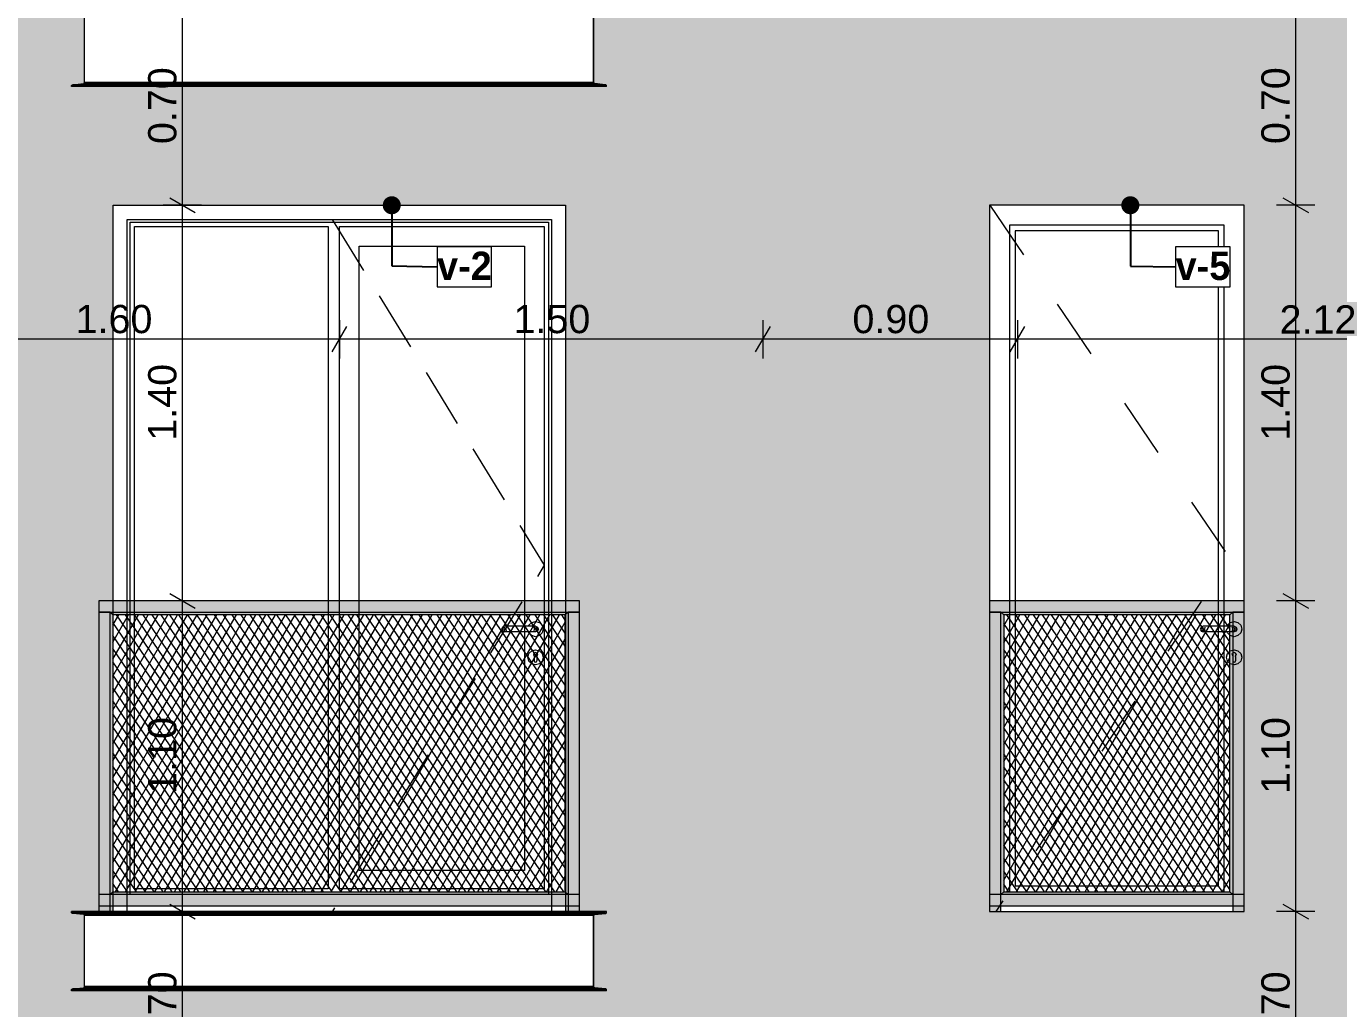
# Model space of a CAD drawing. Header units: millimetres. Extents: x 475206255 to 476720147, y 4620882299 to 4621447368.
# Drawn here: x 475510028 to 475514670, y 4621136601 to 4621140079 of the extents above; entities that cross this region are included whole.
import ezdxf

# ---------------------------------------------------------------- set-up
doc = ezdxf.new("R2010")
doc.units = ezdxf.units.MM
doc.header["$MEASUREMENT"] = 0
doc.set_wipeout_variables(frame=1)
doc.linetypes.add('Dashed', pattern=[423.333333, 211.666667, -211.666667])
doc.linetypes.add('Hidden Line', pattern=[317.5, 211.666667, -105.833333])
for name, color, linetype, lineweight in [('2D Drafting - General_Pen_No__7_Pen_No__7', 7, 'Continuous', 0), ('Dimensioning - General_Pen_No__142', 142, 'Continuous', 0), ('New_2D Drafting - General_Pen_No__30_Pen_No__9_Pen_No__9_Pen_No__253', 252, 'Continuous', 0), ('New_2D Drafting - General_Pen_No__30_Pen_No__9_Pen_No__9_Pen_No__255', 255, 'Continuous', 0), ('New_2D Drafting - General_Pen_No__30_Pen_No__9_Pen_No__9_Pen_No__7', 7, 'Continuous', 0), ('New_2D Drafting - General_Pen_No__4', 7, 'Continuous', 0), ('New_2D Drafting - General_Pen_No__7', 7, 'Continuous', 0), ('New_Annotation - Label_Pen_No__1', 1, 'Continuous', 0), ('New_Structural - Bearing_Pen_No__250', 7, 'Continuous', 0), ('Structural - Bearing_Pen_No__250', 7, 'Continuous', 0), ('zoma_Pen_No__142', 142, 'Continuous', 0)]:
    doc.layers.add(name, color=color, linetype=linetype, lineweight=lineweight)
doc.layers.add('Dimensioning - General', color=7, linetype='Continuous')
doc.layers.add('zoma', color=7, linetype='Continuous')
doc.styles.add('GENERATED_STYLE_2', font='arial.ttf')
doc.styles.add('GENERATED_STYLE_5', font='')
doc.styles.get('GENERATED_STYLE_5').set_extended_font_data('Avaza', bold=True)
doc.dimstyles.new('GENERATED_STYLE__1', dxfattribs={"dimtxt": 100, "dimasz": 68.640772, "dimexe": 0.18, "dimexo": 0.0625, "dimgap": 0, "dimtad": 1, "dimlfac": 0.001, "dimzin": 0, "dimdsep": 46, "dimtxsty": 'GENERATED_STYLE_2', "dimblk": 'ARROWHEAD_2', "dimblk1": 'ARROWHEAD_2', "dimblk2": 'ARROWHEAD_2', "dimcen": 0.09, "dimse1": 1, "dimse2": 1, "dimclrd": 142, "dimclre": 142, "dimclrt": 142, "dimadec": 0, "dimazin": 0, "dimtfac": 1, "dimtdec": 4, "dimtmove": 0, "dimatfit": 3, "dimfxl": 1, "dimtolj": 1, "dimtzin": 0, "dimarcsym": 0})
doc.dimstyles.new('GENERATED_STYLE__18', dxfattribs={"dimtxt": 100, "dimasz": 68.640772, "dimexe": 0.18, "dimexo": 0.0625, "dimgap": 0, "dimtad": 1, "dimtih": 1, "dimtoh": 1, "dimlfac": 0.001, "dimzin": 0, "dimdsep": 46, "dimtxsty": 'GENERATED_STYLE_2', "dimblk": 'ARROWHEAD_2', "dimblk1": 'ARROWHEAD_2', "dimblk2": 'ARROWHEAD_2', "dimcen": 0.09, "dimse1": 1, "dimse2": 1, "dimclrd": 142, "dimclre": 142, "dimclrt": 142, "dimadec": 0, "dimazin": 0, "dimtfac": 1, "dimtdec": 4, "dimtmove": 0, "dimatfit": 3, "dimfxl": 1, "dimtolj": 1, "dimtzin": 0, "dimarcsym": 0})
doc.dimstyles.new('GENERATED_STYLE__3', dxfattribs={"dimtxt": 200, "dimasz": 64.421331, "dimexe": 0.18, "dimexo": 3, "dimgap": 0, "dimtad": 1, "dimtih": 1, "dimtoh": 1, "dimlfac": 0.001, "dimzin": 0, "dimdsep": 46, "dimtxsty": 'GENERATED_STYLE_2', "dimblk": 'ARROWHEAD_2', "dimblk1": 'ARROWHEAD_2', "dimblk2": 'ARROWHEAD_2', "dimcen": 0.09, "dimclrd": 142, "dimclre": 142, "dimclrt": 142, "dimadec": 0, "dimazin": 0, "dimtfac": 1, "dimtdec": 4, "dimtmove": 0, "dimatfit": 3, "dimfxl": 1, "dimtolj": 1, "dimtzin": 0, "dimarcsym": 0})
doc.dimstyles.new('GENERATED_STYLE__33', dxfattribs={"dimtxt": 0.18, "dimasz": 127.68, "dimexe": 0.18, "dimexo": 0.0625, "dimgap": 0, "dimtad": 0, "dimtih": 1, "dimtoh": 1, "dimdec": 4, "dimzin": 0, "dimdsep": 46, "dimcen": 0.09, "dimadec": 0, "dimazin": 0, "dimtfac": 1, "dimtdec": 4, "dimtmove": 0, "dimatfit": 3, "dimldrblk": 'ARROWHEAD_11', "dimfxl": 1, "dimtolj": 1, "dimtzin": 0, "dimarcsym": 0})
pattern_1 = [(60, (475826095.757, 4621095193.19), (-25.980762, 15), []), (124.306619, (475826095.757, 4621095193.19), (23.8156986, 11.25), [])]

# ---------------------------------------------------------------- blocks, each defined once
blk = doc.blocks.new('*D1563', base_point=(475826095.8, 4621095193.2))
at = {"layer": 'zoma_Pen_No__142', "color": 142, "linetype": 'Continuous', "lineweight": 0, "transparency": 16777216}
for p, q in [((475509484.6, 4621128706.2), (475509484.6, 4621128833.3)), ((475515984.6, 4621128706.2), (475515984.6, 4621128833.3)), ((475509509.1, 4621128812.1), (475509460.2, 4621128727.4)), ((475516009.1, 4621128812.1), (475515960.2, 4621128727.4)), ((475509484.6, 4621128769.8), (475515984.6, 4621128769.8))]:
    blk.add_line(p, q, dxfattribs=at)
at = {"layer": 'zoma_Pen_No__142', "color": 142, "lineweight": 0, "transparency": 16777216, "char_height": 200, "attachment_point": 7, "style": 'GENERATED_STYLE_2'}
for s, insert in [('\\A1;{\\pql;\\fArial|b0|i0|c204|p0;\\W1.000000;6.50}', (475512467.7, 4621128809.8)), ('\\A1;{\\pql;\\fArial|b0|i0|c204|p0;\\W1.000000;0.40}', (475515426.3, 4621128809.8))]:
    blk.add_mtext(s, dxfattribs=dict(at, insert=insert))
blk = doc.blocks.new('ARROWHEAD_2')
at = {"color": 0, "linetype": 'Continuous', "lineweight": 0}
for p, q in [((0, 0), (-1, 0)), ((-0.378, -0.655), (0.378, 0.655))]:
    blk.add_line(p, q, dxfattribs=at)
blk = doc.blocks.new('ARROWHEAD_11')
at = {"color": 0, "linetype": 'Continuous', "lineweight": 0}
blk.add_line((0, 0), (-1, 0), dxfattribs=at)
at = {"color": 0, "linetype": 'Continuous', "lineweight": 0, "const_width": 0.25, "flags": 128}
blk.add_lwpolyline([(-0.125, 0, 1), (0.125, 0, 1)], format="xyb", close=True, dxfattribs=at)
blk = doc.blocks.new('*D2021', base_point=(475826095.8, 4621095193.2))
at = {"layer": 'Dimensioning - General_Pen_No__142', "color": 142, "linetype": 'Continuous', "lineweight": 0, "transparency": 16777216}
for p, q in [((475514472.8, 4621136971), (475514563.1, 4621136918.8)), ((475514585.7, 4621136944.9), (475514450.2, 4621136944.9)), ((475514517.9, 4621136244.9), (475514517.9, 4621136944.9)), ((475514472.8, 4621136271), (475514563.1, 4621136218.9)), ((475514585.7, 4621136244.9), (475514450.2, 4621136244.9))]:
    blk.add_line(p, q, dxfattribs=at)
at = {"layer": 'Dimensioning - General_Pen_No__142', "color": 142, "lineweight": 0, "transparency": 16777216, "insert": (475514497.9, 4621136461.5), "char_height": 100, "attachment_point": 7, "rotation": 90, "style": 'GENERATED_STYLE_2'}
blk.add_mtext('\\A1;{\\pql;\\fArial|b0|i0|c204|p0;\\W1.000000;0.70}', dxfattribs=at)
blk = doc.blocks.new('*D2022', base_point=(475826095.8, 4621095193.2))
at = {"layer": 'Dimensioning - General_Pen_No__142', "color": 142, "linetype": 'Continuous', "lineweight": 0, "transparency": 16777216}
for p, q in [((475514472.8, 4621138071), (475514563.1, 4621138018.8)), ((475514585.7, 4621138044.9), (475514450.2, 4621138044.9)), ((475514517.9, 4621136944.9), (475514517.9, 4621138044.9)), ((475514472.8, 4621136971), (475514563.1, 4621136918.8)), ((475514585.7, 4621136944.9), (475514450.2, 4621136944.9))]:
    blk.add_line(p, q, dxfattribs=at)
at = {"layer": 'Dimensioning - General_Pen_No__142', "color": 142, "lineweight": 0, "transparency": 16777216, "insert": (475514497.9, 4621137361.5), "char_height": 100, "attachment_point": 7, "rotation": 90, "style": 'GENERATED_STYLE_2'}
blk.add_mtext('\\A1;{\\pql;\\fArial|b0|i0|c204|p0;\\W1.000000;1.10}', dxfattribs=at)
blk = doc.blocks.new('*D2023', base_point=(475826095.8, 4621095193.2))
at = {"layer": 'Dimensioning - General_Pen_No__142', "color": 142, "linetype": 'Continuous', "lineweight": 0, "transparency": 16777216}
for p, q in [((475514472.8, 4621139471), (475514563.1, 4621139418.9)), ((475514585.7, 4621139444.9), (475514450.2, 4621139444.9)), ((475514517.9, 4621138044.9), (475514517.9, 4621139444.9)), ((475514472.8, 4621138071), (475514563.1, 4621138018.8)), ((475514585.7, 4621138044.9), (475514450.2, 4621138044.9))]:
    blk.add_line(p, q, dxfattribs=at)
at = {"layer": 'Dimensioning - General_Pen_No__142', "color": 142, "lineweight": 0, "transparency": 16777216, "insert": (475514497.9, 4621138611.5), "char_height": 100, "attachment_point": 7, "rotation": 90, "style": 'GENERATED_STYLE_2'}
blk.add_mtext('\\A1;{\\pql;\\fArial|b0|i0|c204|p0;\\W1.000000;1.40}', dxfattribs=at)
blk = doc.blocks.new('*D2024', base_point=(475826095.8, 4621095193.2))
at = {"layer": 'Dimensioning - General_Pen_No__142', "color": 142, "linetype": 'Continuous', "lineweight": 0, "transparency": 16777216}
for p, q in [((475514472.8, 4621140171), (475514563.1, 4621140118.8)), ((475514585.7, 4621140144.9), (475514450.2, 4621140144.9)), ((475514517.9, 4621139444.9), (475514517.9, 4621140144.9)), ((475514472.8, 4621139471), (475514563.1, 4621139418.9)), ((475514585.7, 4621139444.9), (475514450.2, 4621139444.9))]:
    blk.add_line(p, q, dxfattribs=at)
at = {"layer": 'Dimensioning - General_Pen_No__142', "color": 142, "lineweight": 0, "transparency": 16777216, "insert": (475514497.9, 4621139661.5), "char_height": 100, "attachment_point": 7, "rotation": 90, "style": 'GENERATED_STYLE_2'}
blk.add_mtext('\\A1;{\\pql;\\fArial|b0|i0|c204|p0;\\W1.000000;0.70}', dxfattribs=at)
blk = doc.blocks.new('*D2033', base_point=(475826095.8, 4621095193.2))
at = {"layer": 'Dimensioning - General_Pen_No__142', "color": 142, "linetype": 'Continuous', "lineweight": 0, "transparency": 16777216}
for p, q in [((475510535, 4621136971), (475510625.3, 4621136918.8)), ((475510647.9, 4621136944.9), (475510512.4, 4621136944.9)), ((475510580.2, 4621136244.9), (475510580.2, 4621136944.9)), ((475510535, 4621136271), (475510625.3, 4621136218.9)), ((475510647.9, 4621136244.9), (475510512.4, 4621136244.9))]:
    blk.add_line(p, q, dxfattribs=at)
at = {"layer": 'Dimensioning - General_Pen_No__142', "color": 142, "lineweight": 0, "transparency": 16777216, "insert": (475510560.2, 4621136461.5), "char_height": 100, "attachment_point": 7, "rotation": 90, "style": 'GENERATED_STYLE_2'}
blk.add_mtext('\\A1;{\\pql;\\fArial|b0|i0|c204|p0;\\W1.000000;0.70}', dxfattribs=at)
blk = doc.blocks.new('*D2034', base_point=(475826095.8, 4621095193.2))
at = {"layer": 'Dimensioning - General_Pen_No__142', "color": 142, "linetype": 'Continuous', "lineweight": 0, "transparency": 16777216}
for p, q in [((475510535, 4621138071), (475510625.3, 4621138018.8)), ((475510647.9, 4621138044.9), (475510512.4, 4621138044.9)), ((475510580.2, 4621136944.9), (475510580.2, 4621138044.9)), ((475510535, 4621136971), (475510625.3, 4621136918.8)), ((475510647.9, 4621136944.9), (475510512.4, 4621136944.9))]:
    blk.add_line(p, q, dxfattribs=at)
at = {"layer": 'Dimensioning - General_Pen_No__142', "color": 142, "lineweight": 0, "transparency": 16777216, "insert": (475510560.2, 4621137361.5), "char_height": 100, "attachment_point": 7, "rotation": 90, "style": 'GENERATED_STYLE_2'}
blk.add_mtext('\\A1;{\\pql;\\fArial|b0|i0|c204|p0;\\W1.000000;1.10}', dxfattribs=at)
blk = doc.blocks.new('*D2035', base_point=(475826095.8, 4621095193.2))
at = {"layer": 'Dimensioning - General_Pen_No__142', "color": 142, "linetype": 'Continuous', "lineweight": 0, "transparency": 16777216}
for p, q in [((475510535, 4621139471), (475510625.3, 4621139418.9)), ((475510647.9, 4621139444.9), (475510512.4, 4621139444.9)), ((475510580.2, 4621138044.9), (475510580.2, 4621139444.9)), ((475510535, 4621138071), (475510625.3, 4621138018.8)), ((475510647.9, 4621138044.9), (475510512.4, 4621138044.9))]:
    blk.add_line(p, q, dxfattribs=at)
at = {"layer": 'Dimensioning - General_Pen_No__142', "color": 142, "lineweight": 0, "transparency": 16777216, "insert": (475510560.2, 4621138611.5), "char_height": 100, "attachment_point": 7, "rotation": 90, "style": 'GENERATED_STYLE_2'}
blk.add_mtext('\\A1;{\\pql;\\fArial|b0|i0|c204|p0;\\W1.000000;1.40}', dxfattribs=at)
blk = doc.blocks.new('*D2036', base_point=(475826095.8, 4621095193.2))
at = {"layer": 'Dimensioning - General_Pen_No__142', "color": 142, "linetype": 'Continuous', "lineweight": 0, "transparency": 16777216}
for p, q in [((475510535, 4621140171), (475510625.3, 4621140118.8)), ((475510647.9, 4621140144.9), (475510512.4, 4621140144.9)), ((475510580.2, 4621139444.9), (475510580.2, 4621140144.9)), ((475510535, 4621139471), (475510625.3, 4621139418.9)), ((475510647.9, 4621139444.9), (475510512.4, 4621139444.9))]:
    blk.add_line(p, q, dxfattribs=at)
at = {"layer": 'Dimensioning - General_Pen_No__142', "color": 142, "lineweight": 0, "transparency": 16777216, "insert": (475510560.2, 4621139661.5), "char_height": 100, "attachment_point": 7, "rotation": 90, "style": 'GENERATED_STYLE_2'}
blk.add_mtext('\\A1;{\\pql;\\fArial|b0|i0|c204|p0;\\W1.000000;0.70}', dxfattribs=at)
blk = doc.blocks.new('*D2199', base_point=(475826095.8, 4621095193.2))
at = {"layer": 'Dimensioning - General_Pen_No__142', "color": 142, "linetype": 'Continuous', "lineweight": 0, "transparency": 16777216}
for p, q in [((475513507.5, 4621138925.7), (475513559.7, 4621139016)), ((475513533.6, 4621139038.6), (475513533.6, 4621138903.1)), ((475515629.2, 4621138925.7), (475515681.3, 4621139016)), ((475515655.3, 4621139038.6), (475515655.3, 4621138903.1)), ((475515655.3, 4621138970.8), (475513533.6, 4621138970.8))]:
    blk.add_line(p, q, dxfattribs=at)
at = {"layer": 'Dimensioning - General_Pen_No__142', "color": 142, "lineweight": 0, "transparency": 16777216, "insert": (475514461, 4621138990.8), "char_height": 100, "attachment_point": 7, "style": 'GENERATED_STYLE_2'}
blk.add_mtext('\\A1;{\\pql;\\fArial|b0|i0|c204|p0;\\W1.000000;2.12}', dxfattribs=at)
blk = doc.blocks.new('*D2200', base_point=(475826095.8, 4621095193.2))
at = {"layer": 'Dimensioning - General_Pen_No__142', "color": 142, "linetype": 'Continuous', "lineweight": 0, "transparency": 16777216}
for p, q in [((475512607.5, 4621138925.7), (475512659.7, 4621139016)), ((475512633.6, 4621139038.6), (475512633.6, 4621138903.1)), ((475513507.5, 4621138925.7), (475513559.7, 4621139016)), ((475513533.6, 4621139038.6), (475513533.6, 4621138903.1)), ((475513533.6, 4621138970.8), (475512633.6, 4621138970.8))]:
    blk.add_line(p, q, dxfattribs=at)
at = {"layer": 'Dimensioning - General_Pen_No__142', "color": 142, "lineweight": 0, "transparency": 16777216, "insert": (475512950.1, 4621138990.8), "char_height": 100, "attachment_point": 7, "style": 'GENERATED_STYLE_2'}
blk.add_mtext('\\A1;{\\pql;\\fArial|b0|i0|c204|p0;\\W1.000000;0.90}', dxfattribs=at)
blk = doc.blocks.new('*D2201', base_point=(475826095.8, 4621095193.2))
at = {"layer": 'Dimensioning - General_Pen_No__142', "color": 142, "linetype": 'Continuous', "lineweight": 0, "transparency": 16777216}
for p, q in [((475511109.6, 4621138925.7), (475511161.7, 4621139016)), ((475511135.6, 4621139038.6), (475511135.6, 4621138903.1)), ((475512607.5, 4621138925.7), (475512659.7, 4621139016)), ((475512633.6, 4621139038.6), (475512633.6, 4621138903.1)), ((475512633.6, 4621138970.8), (475511135.6, 4621138970.8))]:
    blk.add_line(p, q, dxfattribs=at)
at = {"layer": 'Dimensioning - General_Pen_No__142', "color": 142, "lineweight": 0, "transparency": 16777216, "insert": (475511751.2, 4621138990.8), "char_height": 100, "attachment_point": 7, "style": 'GENERATED_STYLE_2'}
blk.add_mtext('\\A1;{\\pql;\\fArial|b0|i0|c204|p0;\\W1.000000;1.50}', dxfattribs=at)
blk = doc.blocks.new('*D2202', base_point=(475826095.8, 4621095193.2))
at = {"layer": 'Dimensioning - General_Pen_No__142', "color": 142, "linetype": 'Continuous', "lineweight": 0, "transparency": 16777216}
for p, q in [((475509509.6, 4621138925.7), (475509561.7, 4621139016)), ((475509535.6, 4621139038.6), (475509535.6, 4621138903.1)), ((475511109.6, 4621138925.7), (475511161.7, 4621139016)), ((475511135.6, 4621139038.6), (475511135.6, 4621138903.1)), ((475511135.6, 4621138970.8), (475509535.6, 4621138970.8))]:
    blk.add_line(p, q, dxfattribs=at)
at = {"layer": 'Dimensioning - General_Pen_No__142', "color": 142, "lineweight": 0, "transparency": 16777216, "insert": (475510202.2, 4621138990.8), "char_height": 100, "attachment_point": 7, "style": 'GENERATED_STYLE_2'}
blk.add_mtext('\\A1;{\\pql;\\fArial|b0|i0|c204|p0;\\W1.000000;1.60}', dxfattribs=at)
blk = doc.blocks.new('*D2216', base_point=(475826095.8, 4621095193.2))
at = {"layer": 'Dimensioning - General_Pen_No__142', "color": 142, "linetype": 'Continuous', "lineweight": 0, "transparency": 16777216}
for p, q in [((475513533.6, 4621135838.6), (475513533.6, 4621135703.1)), ((475515655.3, 4621135838.6), (475515655.3, 4621135703.1)), ((475513507.5, 4621135725.7), (475513559.7, 4621135816)), ((475515629.2, 4621135725.7), (475515681.3, 4621135816)), ((475515655.3, 4621135770.8), (475513533.6, 4621135770.8))]:
    blk.add_line(p, q, dxfattribs=at)
at = {"layer": 'Dimensioning - General_Pen_No__142', "color": 142, "lineweight": 0, "transparency": 16777216, "insert": (475514461, 4621135790.8), "char_height": 100, "attachment_point": 7, "style": 'GENERATED_STYLE_2'}
blk.add_mtext('\\A1;{\\pql;\\fArial|b0|i0|c204|p0;\\W1.000000;2.12}', dxfattribs=at)

msp = doc.modelspace()

# ---------------------------------------------------------------- hatches: boundary and pattern name
at = {"layer": 'New_2D Drafting - General_Pen_No__30_Pen_No__9_Pen_No__9_Pen_No__253', "linetype": 'Continuous', "lineweight": 0}
h = msp.add_hatch(dxfattribs=at)
h.set_pattern_fill('BRICK___RUNNING_BOND', color=252, style=0, pattern_type=2)
h.set_pattern_definition([(0, (475826095.757, 4621095193.19), (0, 66.64), []), (90, (475826095.76, 4621095193.2), (-244.8, 0), [66.64, -66.64]), (90, (475826218.16, 4621095259.83), (-244.8, 0), [66.64, -66.64])])
h.paths.add_polyline_path([(475509484.934, 4621130444.873), (475516454.8, 4621130444.872), (475516454.8, 4621130544.872), (475516454.8, 4621133044.922), (475516454.813, 4621143744.467), (475509484.934, 4621143744.467)])
h.paths.add_polyline_path([(475510234.117, 4621136944.928), (475510335.151, 4621136944.928), (475510335.151, 4621139444.928), (475511935.151, 4621139444.928), (475511935.151, 4621136944.928), (475512034.117, 4621136944.928), (475512034.117, 4621136664.928), (475510234.117, 4621136664.928)], flags=0)
h.paths.add_polyline_path([(475510234.117, 4621133744.929), (475510335.151, 4621133744.929), (475510335.151, 4621136244.928), (475511935.151, 4621136244.929), (475511935.151, 4621133744.929), (475512034.117, 4621133744.929), (475512034.117, 4621133464.928), (475510234.117, 4621133464.928)], flags=0)
h.paths.add_polyline_path([(475512034.333, 4621139864.929), (475510234.332, 4621139864.929), (475510234.332, 4621140144.929), (475510335.151, 4621140144.929), (475510335.151, 4621142644.928), (475511935.151, 4621142644.928), (475511935.151, 4621140144.953), (475512034.333, 4621140144.953)], flags=0)
h.paths.add_polyline_path([(475510285.069, 4621133044.923), (475511335.364, 4621133044.922), (475511885.069, 4621133044.922), (475511885.069, 4621131444.923), (475510285.069, 4621131444.923)], flags=0)
h.paths.add_polyline_path([(475512784.934, 4621131644.895), (475512784.934, 4621133044.922), (475515984.934, 4621133044.922), (475515984.934, 4621131644.895)], flags=0)
h.paths.add_polyline_path([(475514335.393, 4621136944.94), (475514335.393, 4621139444.934), (475513435.393, 4621139444.934), (475513435.393, 4621136944.94)], flags=0)
h.paths.add_polyline_path([(475513435.393, 4621136244.934), (475513435.393, 4621133744.94), (475514335.393, 4621133744.94), (475514335.393, 4621136244.934)], flags=0)
h.paths.add_polyline_path([(475514335.393, 4621140144.935), (475513435.393, 4621140144.935), (475513435.393, 4621142644.934), (475514335.393, 4621142644.934)], flags=0)
at = {"layer": 'New_2D Drafting - General_Pen_No__30_Pen_No__9_Pen_No__9_Pen_No__255', "linetype": 'Continuous', "lineweight": 0}
for points in [[(475510284.117, 4621138044.924), (475510284.117, 4621138004.924), (475511984.117, 4621138004.924), (475511984.117, 4621138044.924)], [(475513435.393, 4621138044.916), (475513435.393, 4621138004.916), (475514335.393, 4621138004.916), (475514335.393, 4621138044.916)], [(475510284.117, 4621136944.922), (475510324.124, 4621136944.922), (475510324.124, 4621138004.924), (475510284.117, 4621138004.924)], [(475510334.124, 4621137014.922), (475510324.124, 4621137004.922), (475510324.124, 4621138004.924), (475510334.124, 4621137994.924)], [(475510334.124, 4621137994.924), (475510324.124, 4621138004.924), (475511944.111, 4621138004.924), (475511934.111, 4621137994.924)], [(475511944.111, 4621137004.922), (475511934.111, 4621137014.922), (475511934.111, 4621137994.924), (475511944.111, 4621138004.924)], [(475511944.111, 4621136944.922), (475511984.117, 4621136944.922), (475511984.117, 4621138004.924), (475511944.111, 4621138004.924)], [(475513435.393, 4621136944.915), (475513475.4, 4621136944.915), (475513475.4, 4621138004.916), (475513435.393, 4621138004.916)], [(475513485.4, 4621137014.915), (475513475.4, 4621137004.915), (475513475.4, 4621138004.916), (475513485.4, 4621137994.916)], [(475513485.4, 4621137994.916), (475513475.4, 4621138004.916), (475514295.387, 4621138004.916), (475514285.387, 4621137994.916)], [(475514295.387, 4621137004.915), (475514285.387, 4621137014.915), (475514285.387, 4621137994.916), (475514295.387, 4621138004.916)], [(475514295.387, 4621136944.915), (475514335.393, 4621136944.915), (475514335.393, 4621138004.916), (475514295.387, 4621138004.916)], [(475510284.117, 4621137004.922), (475510284.117, 4621136964.922), (475511984.117, 4621136964.922), (475511984.117, 4621137004.922)], [(475510324.124, 4621137004.922), (475510334.124, 4621137014.922), (475511934.111, 4621137014.922), (475511944.111, 4621137004.922)], [(475513435.393, 4621137004.915), (475513435.393, 4621136964.915), (475514335.393, 4621136964.915), (475514335.393, 4621137004.915)], [(475513475.4, 4621137004.915), (475513485.4, 4621137014.915), (475514285.387, 4621137014.915), (475514295.387, 4621137004.915)]]:
    msp.add_hatch(color=255, dxfattribs=at).paths.add_polyline_path(points)
at = {"layer": 'New_2D Drafting - General_Pen_No__7', "linetype": 'Continuous', "lineweight": 0}
h = msp.add_hatch(dxfattribs=at)
h.set_pattern_fill('BATT_INSULATION', style=0, pattern_type=2)
h.set_pattern_definition(pattern_1)
h.paths.add_polyline_path([(475511934.111, 4621137994.924), (475510334.124, 4621137994.924), (475510334.124, 4621137014.922), (475511934.111, 4621137014.922)])
h = msp.add_hatch(dxfattribs=at)
h.set_pattern_fill('BATT_INSULATION', style=0, pattern_type=2)
h.set_pattern_definition(pattern_1)
h.paths.add_polyline_path([(475514285.387, 4621137994.916), (475513485.4, 4621137994.916), (475513485.4, 4621137014.915), (475514285.387, 4621137014.915)])

# ---------------------------------------------------------------- linework, layer by layer
at = {"layer": '2D Drafting - General_Pen_No__7_Pen_No__7', "color": 7, "linetype": 'Continuous', "lineweight": 0, "flags": 128}
for points in [[(475511931.026, 4621136944.929), (475510335.142, 4621136944.934), (475510335.151, 4621139444.934), (475511935.151, 4621139444.929)], [(475511935.151, 4621139444.929), (475511935.142, 4621136944.929), (475511931.026, 4621136944.929)]]:
    msp.add_lwpolyline(points, dxfattribs=at)
for points in [[(475514335.393, 4621139444.934), (475513435.393, 4621139444.934), (475513435.393, 4621136944.935), (475514335.393, 4621136944.94)], [(475510385.151, 4621139394.933), (475511885.151, 4621139394.928), (475511885.142, 4621136944.929), (475510385.142, 4621136944.935)], [(475510395.151, 4621139384.933), (475511875.151, 4621139384.928), (475511875.143, 4621137004.93), (475510395.143, 4621137004.935)], [(475510410.151, 4621139369.933), (475511095.151, 4621139369.93), (475511095.143, 4621137024.933), (475510410.143, 4621137024.935)], [(475511135.147, 4621139369.93), (475511860.151, 4621139369.928), (475511860.143, 4621137024.93), (475511135.143, 4621137024.933)], [(475514265.393, 4621139374.88), (475513505.393, 4621139374.881), (475513505.392, 4621137014.937), (475514265.392, 4621137014.937)], [(475514245.393, 4621139354.858), (475513525.393, 4621139354.858), (475513525.393, 4621137035.747), (475514245.393, 4621137035.747)], [(475511205.151, 4621139299.93), (475511790.151, 4621139299.928), (475511790.143, 4621137089.93), (475511205.143, 4621137089.932)]]:
    msp.add_lwpolyline(points, close=True, dxfattribs=at)
at = {"layer": '2D Drafting - General_Pen_No__7_Pen_No__7', "color": 7, "linetype": 'Dashed', "lineweight": 0, "flags": 128}
msp.add_lwpolyline([(475513436.142, 4621139444.934), (475514284.29, 4621138196), (475513457.515, 4621136945.742)], dxfattribs=at)
at = {"layer": '2D Drafting - General_Pen_No__7_Pen_No__7', "color": 7, "linetype": 'Hidden Line', "lineweight": 0, "flags": 128}
msp.add_lwpolyline([(475511110.151, 4621139394.93), (475511860.147, 4621138170.805), (475511110.919, 4621136946.216)], dxfattribs=at)
at = {"layer": 'New_2D Drafting - General_Pen_No__30_Pen_No__9_Pen_No__9_Pen_No__7', "color": 7, "linetype": 'Continuous', "lineweight": 0, "flags": 128}
for points in [[(475512034.333, 4621139864.929), (475510234.332, 4621139864.929), (475510234.332, 4621140144.929), (475510335.151, 4621140144.929), (475510335.151, 4621142644.928), (475511935.151, 4621142644.928), (475511935.151, 4621140144.953), (475512034.333, 4621140144.953)], [(475510234.117, 4621136944.928), (475510335.151, 4621136944.928), (475510335.151, 4621139444.928), (475511935.151, 4621139444.928), (475511935.151, 4621136944.928), (475512034.117, 4621136944.928), (475512034.117, 4621136664.928), (475510234.117, 4621136664.928)], [(475514335.393, 4621136944.94), (475514335.393, 4621139444.934), (475513435.393, 4621139444.934), (475513435.393, 4621136944.94)], [(475510284.117, 4621138044.924), (475510284.117, 4621138004.924), (475511984.117, 4621138004.924), (475511984.117, 4621138044.924)], [(475513435.393, 4621138044.916), (475513435.393, 4621138004.916), (475514335.393, 4621138004.916), (475514335.393, 4621138044.916)], [(475510284.117, 4621136944.922), (475510324.124, 4621136944.922), (475510324.124, 4621138004.924), (475510284.117, 4621138004.924)], [(475510334.124, 4621137014.922), (475510324.124, 4621137004.922), (475510324.124, 4621138004.924), (475510334.124, 4621137994.924)], [(475510334.124, 4621137994.924), (475510324.124, 4621138004.924), (475511944.111, 4621138004.924), (475511934.111, 4621137994.924)], [(475511944.111, 4621137004.922), (475511934.111, 4621137014.922), (475511934.111, 4621137994.924), (475511944.111, 4621138004.924)], [(475511944.111, 4621136944.922), (475511984.117, 4621136944.922), (475511984.117, 4621138004.924), (475511944.111, 4621138004.924)], [(475513435.393, 4621136944.915), (475513475.4, 4621136944.915), (475513475.4, 4621138004.916), (475513435.393, 4621138004.916)], [(475513485.4, 4621137014.915), (475513475.4, 4621137004.915), (475513475.4, 4621138004.916), (475513485.4, 4621137994.916)], [(475513485.4, 4621137994.916), (475513475.4, 4621138004.916), (475514295.387, 4621138004.916), (475514285.387, 4621137994.916)], [(475514295.387, 4621137004.915), (475514285.387, 4621137014.915), (475514285.387, 4621137994.916), (475514295.387, 4621138004.916)], [(475514295.387, 4621136944.915), (475514335.393, 4621136944.915), (475514335.393, 4621138004.916), (475514295.387, 4621138004.916)], [(475510284.117, 4621137004.922), (475510284.117, 4621136964.922), (475511984.117, 4621136964.922), (475511984.117, 4621137004.922)], [(475510324.124, 4621137004.922), (475510334.124, 4621137014.922), (475511934.111, 4621137014.922), (475511944.111, 4621137004.922)], [(475513435.393, 4621137004.915), (475513435.393, 4621136964.915), (475514335.393, 4621136964.915), (475514335.393, 4621137004.915)], [(475513475.4, 4621137004.915), (475513485.4, 4621137014.915), (475514285.387, 4621137014.915), (475514295.387, 4621137004.915)]]:
    msp.add_lwpolyline(points, close=True, dxfattribs=at)
at = {"layer": 'New_2D Drafting - General_Pen_No__4', "color": 7, "linetype": 'Continuous', "lineweight": 0, "flags": 128}
for points in [[(475511934.111, 4621137994.924), (475510334.124, 4621137994.924), (475510334.124, 4621137014.922), (475511934.111, 4621137014.922)], [(475514285.387, 4621137994.916), (475513485.4, 4621137994.916), (475513485.4, 4621137014.915), (475514285.387, 4621137014.915)]]:
    msp.add_lwpolyline(points, close=True, dxfattribs=at)
at = {"layer": 'New_Structural - Bearing_Pen_No__250', "color": 7, "linetype": 'Continuous', "lineweight": 0}
for p, q in [((475511815.756, 4621137968.312), (475511829.256, 4621137971.929)), ((475511829.256, 4621137971.929), (475511842.756, 4621137968.312)), ((475514286.644, 4621137968.31), (475514300.144, 4621137971.927)), ((475514300.144, 4621137971.927), (475514313.644, 4621137968.31)), ((475511712.184, 4621137952), (475511709.256, 4621137944.929)), ((475511709.256, 4621137944.929), (475511712.184, 4621137937.858)), ((475511713.737, 4621137952), (475511710.978, 4621137944.929)), ((475511710.978, 4621137944.929), (475511713.736, 4621137937.858)), ((475511719.256, 4621137954.929), (475511712.184, 4621137952)), ((475511712.184, 4621137937.858), (475511719.255, 4621137934.929)), ((475511718.551, 4621137952), (475511716.439, 4621137944.929)), ((475511716.439, 4621137944.929), (475511718.551, 4621137937.858)), ((475511720.397, 4621137934.929), (475511719.255, 4621137934.929)), ((475511720.397, 4621137954.929), (475511719.256, 4621137954.929)), ((475511723.649, 4621137954.929), (475511720.397, 4621137954.929)), ((475511723.649, 4621137934.929), (475511720.397, 4621137934.929)), ((475511728.515, 4621137954.929), (475511723.649, 4621137954.929)), ((475511728.515, 4621137934.929), (475511723.649, 4621137934.929)), ((475511725.756, 4621137952), (475511724.613, 4621137944.929)), ((475511724.613, 4621137944.929), (475511725.756, 4621137937.858)), ((475511734.256, 4621137954.929), (475511728.515, 4621137954.929)), ((475511734.255, 4621137934.929), (475511728.515, 4621137934.929)), ((475511814.255, 4621137934.929), (475511734.255, 4621137934.929)), ((475511814.256, 4621137954.929), (475511734.256, 4621137954.929)), ((475511804.935, 4621137954.929), (475511805.873, 4621137958.429)), ((475511805.873, 4621137931.429), (475511804.935, 4621137934.929)), ((475511805.873, 4621137958.429), (475511815.756, 4621137968.312)), ((475511815.755, 4621137921.546), (475511805.873, 4621137931.429)), ((475511819.996, 4621137934.929), (475511814.255, 4621137934.929)), ((475511819.996, 4621137954.929), (475511814.256, 4621137954.929)), ((475511824.862, 4621137954.929), (475511819.996, 4621137954.929)), ((475511824.862, 4621137934.929), (475511819.996, 4621137934.929)), ((475511822.755, 4621137952), (475511823.898, 4621137944.929)), ((475511823.898, 4621137944.929), (475511822.755, 4621137937.858)), ((475511828.114, 4621137954.929), (475511824.862, 4621137954.929)), ((475511828.114, 4621137934.929), (475511824.862, 4621137934.929)), ((475511829.256, 4621137954.929), (475511828.114, 4621137954.929)), ((475511829.255, 4621137934.929), (475511828.114, 4621137934.929)), ((475511836.327, 4621137937.858), (475511829.255, 4621137934.929)), ((475511829.256, 4621137954.929), (475511836.327, 4621137952)), ((475511829.96, 4621137952), (475511832.072, 4621137944.929)), ((475511832.072, 4621137944.929), (475511829.96, 4621137937.858)), ((475511837.533, 4621137944.929), (475511834.774, 4621137937.858)), ((475511834.775, 4621137952), (475511837.533, 4621137944.929)), ((475511836.327, 4621137952), (475511839.256, 4621137944.929)), ((475511839.256, 4621137944.929), (475511836.327, 4621137937.858)), ((475511852.638, 4621137931.429), (475511842.755, 4621137921.546)), ((475511842.756, 4621137968.312), (475511852.638, 4621137958.429)), ((475511852.638, 4621137958.429), (475511856.256, 4621137944.929)), ((475511856.256, 4621137944.929), (475511852.638, 4621137931.429)), ((475514183.073, 4621137951.999), (475514180.144, 4621137944.928)), ((475514180.144, 4621137944.928), (475514183.073, 4621137937.857)), ((475514184.625, 4621137951.999), (475514181.866, 4621137944.928)), ((475514181.866, 4621137944.928), (475514184.625, 4621137937.857)), ((475514190.144, 4621137954.928), (475514183.073, 4621137951.999)), ((475514183.073, 4621137937.857), (475514190.144, 4621137934.928)), ((475514189.439, 4621137951.999), (475514187.328, 4621137944.928)), ((475514187.328, 4621137944.928), (475514189.439, 4621137937.857)), ((475514191.286, 4621137954.928), (475514190.144, 4621137954.928)), ((475514191.286, 4621137934.928), (475514190.144, 4621137934.928)), ((475514194.537, 4621137954.928), (475514191.286, 4621137954.928)), ((475514194.537, 4621137934.928), (475514191.286, 4621137934.928)), ((475514199.404, 4621137954.928), (475514194.537, 4621137954.928)), ((475514199.403, 4621137934.928), (475514194.537, 4621137934.928)), ((475514196.645, 4621137951.999), (475514195.502, 4621137944.928)), ((475514195.502, 4621137944.928), (475514196.644, 4621137937.857)), ((475514205.144, 4621137934.928), (475514199.403, 4621137934.928)), ((475514205.144, 4621137954.928), (475514199.404, 4621137954.928)), ((475514285.144, 4621137954.927), (475514205.144, 4621137954.928)), ((475514285.144, 4621137934.927), (475514205.144, 4621137934.928)), ((475514275.823, 4621137954.927), (475514276.761, 4621137958.427)), ((475514276.761, 4621137931.427), (475514275.823, 4621137934.927)), ((475514276.761, 4621137958.427), (475514286.644, 4621137968.31)), ((475514286.644, 4621137921.545), (475514276.761, 4621137931.427)), ((475514290.884, 4621137954.927), (475514285.144, 4621137954.927)), ((475514290.884, 4621137934.927), (475514285.144, 4621137934.927)), ((475514295.75, 4621137954.927), (475514290.884, 4621137954.927)), ((475514295.75, 4621137934.927), (475514290.884, 4621137934.927)), ((475514293.643, 4621137951.998), (475514294.786, 4621137944.927)), ((475514294.786, 4621137944.927), (475514293.643, 4621137937.856)), ((475514299.002, 4621137954.927), (475514295.75, 4621137954.927)), ((475514299.002, 4621137934.927), (475514295.75, 4621137934.927)), ((475514300.144, 4621137954.927), (475514299.002, 4621137954.927)), ((475514300.144, 4621137934.927), (475514299.002, 4621137934.927)), ((475514300.144, 4621137954.927), (475514307.215, 4621137951.998)), ((475514307.215, 4621137937.856), (475514300.144, 4621137934.927)), ((475514300.848, 4621137951.998), (475514302.96, 4621137944.927)), ((475514302.96, 4621137944.927), (475514300.848, 4621137937.856)), ((475514305.663, 4621137951.998), (475514308.422, 4621137944.927)), ((475514308.422, 4621137944.927), (475514305.663, 4621137937.856)), ((475514307.215, 4621137951.998), (475514310.144, 4621137944.927)), ((475514310.144, 4621137944.927), (475514307.215, 4621137937.856)), ((475514313.644, 4621137968.31), (475514323.526, 4621137958.427)), ((475514323.526, 4621137931.427), (475514313.644, 4621137921.545)), ((475514323.526, 4621137958.427), (475514327.144, 4621137944.927)), ((475514327.144, 4621137944.927), (475514323.526, 4621137931.427)), ((475511829.255, 4621137917.929), (475511815.755, 4621137921.546)), ((475511842.755, 4621137921.546), (475511829.255, 4621137917.929)), ((475514300.144, 4621137917.927), (475514286.644, 4621137921.545)), ((475514313.644, 4621137921.545), (475514300.144, 4621137917.927)), ((475511802.255, 4621137844.929), (475511805.873, 4621137858.429)), ((475511805.872, 4621137831.429), (475511802.255, 4621137844.929)), ((475511805.873, 4621137858.429), (475511815.755, 4621137868.312)), ((475511815.755, 4621137868.312), (475511829.255, 4621137871.929)), ((475511822.535, 4621137856.569), (475511821.787, 4621137854.621)), ((475511821.787, 4621137854.621), (475511824.255, 4621137849.329)), ((475511822.535, 4621137856.569), (475511823.88, 4621137860.073)), ((475511829.255, 4621137862.354), (475511823.88, 4621137860.073)), ((475511824.255, 4621137849.329), (475511824.255, 4621137847.816)), ((475511824.255, 4621137847.816), (475511824.255, 4621137844.929)), ((475511824.255, 4621137844.929), (475511824.255, 4621137842.042)), ((475511824.255, 4621137842.042), (475511824.255, 4621137836.269)), ((475511824.255, 4621137836.269), (475511824.255, 4621137832.429)), ((475511829.255, 4621137871.929), (475511842.755, 4621137868.312)), ((475511834.63, 4621137860.073), (475511829.255, 4621137862.354)), ((475511834.255, 4621137849.329), (475511836.723, 4621137854.621)), ((475511834.255, 4621137847.816), (475511834.255, 4621137849.329)), ((475511834.255, 4621137847.816), (475511834.255, 4621137844.929)), ((475511834.255, 4621137844.929), (475511834.255, 4621137842.042)), ((475511834.255, 4621137842.042), (475511834.255, 4621137836.269)), ((475511834.255, 4621137836.269), (475511834.255, 4621137832.429)), ((475511835.975, 4621137856.569), (475511834.63, 4621137860.073)), ((475511835.975, 4621137856.569), (475511836.723, 4621137854.621)), ((475511842.755, 4621137868.312), (475511852.638, 4621137858.429)), ((475511852.638, 4621137858.429), (475511856.255, 4621137844.929)), ((475511856.255, 4621137844.929), (475511852.638, 4621137831.429)), ((475514273.143, 4621137844.927), (475514276.761, 4621137858.427)), ((475514276.761, 4621137831.427), (475514273.143, 4621137844.927)), ((475514276.761, 4621137858.427), (475514286.643, 4621137868.31)), ((475514286.643, 4621137868.31), (475514300.143, 4621137871.927)), ((475514293.423, 4621137856.567), (475514292.676, 4621137854.62)), ((475514292.676, 4621137854.62), (475514295.143, 4621137849.327)), ((475514293.423, 4621137856.567), (475514294.768, 4621137860.071)), ((475514300.143, 4621137862.353), (475514294.768, 4621137860.071)), ((475514295.143, 4621137849.327), (475514295.143, 4621137847.814)), ((475514295.143, 4621137847.814), (475514295.143, 4621137844.927)), ((475514295.143, 4621137844.927), (475514295.143, 4621137842.041)), ((475514295.143, 4621137842.041), (475514295.143, 4621137836.267)), ((475514295.143, 4621137836.267), (475514295.143, 4621137832.427)), ((475514300.143, 4621137871.927), (475514313.643, 4621137868.31)), ((475514305.519, 4621137860.071), (475514300.143, 4621137862.353)), ((475514305.143, 4621137849.327), (475514307.611, 4621137854.62)), ((475514305.143, 4621137847.814), (475514305.143, 4621137849.327)), ((475514305.143, 4621137847.814), (475514305.143, 4621137844.927)), ((475514305.143, 4621137844.927), (475514305.143, 4621137842.041)), ((475514305.143, 4621137842.041), (475514305.143, 4621137836.267)), ((475514305.143, 4621137836.267), (475514305.143, 4621137832.427)), ((475514306.864, 4621137856.567), (475514305.519, 4621137860.071)), ((475514306.864, 4621137856.567), (475514307.611, 4621137854.62)), ((475514313.643, 4621137868.31), (475514323.526, 4621137858.427)), ((475514323.526, 4621137858.427), (475514327.143, 4621137844.927)), ((475514327.143, 4621137844.927), (475514323.526, 4621137831.427)), ((475511815.755, 4621137821.546), (475511805.872, 4621137831.429)), ((475511829.255, 4621137817.929), (475511815.755, 4621137821.546)), ((475511824.255, 4621137832.429), (475511825.72, 4621137828.893)), ((475511825.72, 4621137828.893), (475511829.255, 4621137827.429)), ((475511829.255, 4621137827.429), (475511832.791, 4621137828.893)), ((475511842.755, 4621137821.546), (475511829.255, 4621137817.929)), ((475511832.791, 4621137828.893), (475511834.255, 4621137832.429)), ((475511852.638, 4621137831.429), (475511842.755, 4621137821.546)), ((475514286.643, 4621137821.545), (475514276.761, 4621137831.427)), ((475514300.143, 4621137817.927), (475514286.643, 4621137821.545)), ((475514295.143, 4621137832.427), (475514296.608, 4621137828.892)), ((475514296.608, 4621137828.892), (475514300.143, 4621137827.427)), ((475514300.143, 4621137827.427), (475514303.679, 4621137828.892)), ((475514313.643, 4621137821.545), (475514300.143, 4621137817.927)), ((475514303.679, 4621137828.892), (475514305.143, 4621137832.427)), ((475514323.526, 4621137831.427), (475514313.643, 4621137821.545))]:
    msp.add_line(p, q, dxfattribs=at)
at = {"layer": 'Structural - Bearing_Pen_No__250', "color": 7, "linetype": 'Continuous', "lineweight": 0}
for p, q in [((475510234.117, 4621139879.317), (475510234.117, 4621140130.527)), ((475512034.117, 4621139879.317), (475512034.117, 4621140130.527)), ((475510192.254, 4621139871.372), (475510229.655, 4621139875.362)), ((475510229.655, 4621139875.362), (475510230.877, 4621139875.622)), ((475512038.58, 4621139875.362), (475510229.655, 4621139875.362)), ((475510230.877, 4621139875.622), (475510232.58, 4621139876.489)), ((475510232.58, 4621139876.489), (475510233.718, 4621139877.787)), ((475510233.718, 4621139877.787), (475510234.117, 4621139879.317)), ((475512034.133, 4621139879.317), (475510234.117, 4621139879.317)), ((475512034.517, 4621139877.787), (475512034.117, 4621139879.317)), ((475512035.655, 4621139876.489), (475512034.517, 4621139877.787)), ((475512037.358, 4621139875.622), (475512035.655, 4621139876.489)), ((475512038.58, 4621139875.362), (475512037.358, 4621139875.622)), ((475512075.981, 4621139871.372), (475512038.58, 4621139875.362)), ((475510187.791, 4621139867.417), (475510188.191, 4621139868.948)), ((475510187.791, 4621139864.922), (475510187.791, 4621139867.417)), ((475512080.443, 4621139867.417), (475510187.791, 4621139867.417)), ((475512080.443, 4621139864.922), (475510187.791, 4621139864.922)), ((475510188.191, 4621139868.948), (475510189.329, 4621139870.246)), ((475510189.329, 4621139870.246), (475510191.032, 4621139871.113)), ((475510191.032, 4621139871.113), (475510192.254, 4621139871.372)), ((475512075.981, 4621139871.372), (475510192.254, 4621139871.372)), ((475512077.203, 4621139871.113), (475512075.981, 4621139871.372)), ((475512078.906, 4621139870.246), (475512077.203, 4621139871.113)), ((475512080.044, 4621139868.948), (475512078.906, 4621139870.246)), ((475512080.443, 4621139867.417), (475512080.044, 4621139868.948)), ((475512080.443, 4621139864.922), (475512080.443, 4621139867.417)), ((475510187.791, 4621136942.427), (475510187.791, 4621136944.922)), ((475512080.443, 4621136944.922), (475510187.791, 4621136944.922)), ((475510188.191, 4621136940.897), (475510187.791, 4621136942.427)), ((475512080.443, 4621136942.427), (475510187.791, 4621136942.427)), ((475510189.329, 4621136939.599), (475510188.191, 4621136940.897)), ((475510191.032, 4621136938.732), (475510189.329, 4621136939.599)), ((475510192.254, 4621136938.472), (475510191.032, 4621136938.732)), ((475510229.655, 4621136934.482), (475510192.254, 4621136938.472)), ((475512075.981, 4621136938.472), (475510192.254, 4621136938.472)), ((475510230.877, 4621136934.223), (475510229.655, 4621136934.482)), ((475512038.58, 4621136934.482), (475510229.655, 4621136934.482)), ((475510232.58, 4621136933.356), (475510230.877, 4621136934.223)), ((475510233.718, 4621136932.058), (475510232.58, 4621136933.356)), ((475510234.117, 4621136930.527), (475510233.718, 4621136932.058)), ((475512034.117, 4621136930.527), (475510234.117, 4621136930.527)), ((475510234.117, 4621136679.317), (475510234.117, 4621136930.527)), ((475512034.117, 4621136930.527), (475512034.517, 4621136932.058)), ((475512034.117, 4621136679.317), (475512034.117, 4621136930.527)), ((475512034.517, 4621136932.058), (475512035.655, 4621136933.356)), ((475512035.655, 4621136933.356), (475512037.358, 4621136934.223)), ((475512037.358, 4621136934.223), (475512038.58, 4621136934.482)), ((475512038.58, 4621136934.482), (475512075.981, 4621136938.472)), ((475512075.981, 4621136938.472), (475512077.203, 4621136938.732)), ((475512077.203, 4621136938.732), (475512078.906, 4621136939.599)), ((475512078.906, 4621136939.599), (475512080.044, 4621136940.897)), ((475512080.044, 4621136940.897), (475512080.443, 4621136942.427)), ((475512080.443, 4621136942.427), (475512080.443, 4621136944.922)), ((475510192.254, 4621136671.372), (475510229.655, 4621136675.362)), ((475510229.655, 4621136675.362), (475510230.877, 4621136675.622)), ((475512038.58, 4621136675.362), (475510229.655, 4621136675.362)), ((475510230.877, 4621136675.622), (475510232.58, 4621136676.489)), ((475510232.58, 4621136676.489), (475510233.718, 4621136677.787)), ((475510233.718, 4621136677.787), (475510234.117, 4621136679.317)), ((475512034.133, 4621136679.317), (475510234.117, 4621136679.317)), ((475512034.517, 4621136677.787), (475512034.117, 4621136679.317)), ((475512035.655, 4621136676.489), (475512034.517, 4621136677.787)), ((475512037.358, 4621136675.622), (475512035.655, 4621136676.489)), ((475512038.58, 4621136675.362), (475512037.358, 4621136675.622)), ((475512075.981, 4621136671.372), (475512038.58, 4621136675.362)), ((475510187.791, 4621136667.417), (475510188.191, 4621136668.948)), ((475510187.791, 4621136664.922), (475510187.791, 4621136667.417)), ((475512080.443, 4621136667.417), (475510187.791, 4621136667.417)), ((475512080.443, 4621136664.922), (475510187.791, 4621136664.922)), ((475510188.191, 4621136668.948), (475510189.329, 4621136670.246)), ((475510189.329, 4621136670.246), (475510191.032, 4621136671.113)), ((475510191.032, 4621136671.113), (475510192.254, 4621136671.372)), ((475512075.981, 4621136671.372), (475510192.254, 4621136671.372)), ((475512077.203, 4621136671.113), (475512075.981, 4621136671.372)), ((475512078.906, 4621136670.246), (475512077.203, 4621136671.113)), ((475512080.044, 4621136668.948), (475512078.906, 4621136670.246)), ((475512080.443, 4621136667.417), (475512080.044, 4621136668.948)), ((475512080.443, 4621136664.922), (475512080.443, 4621136667.417))]:
    msp.add_line(p, q, dxfattribs=at)

# ---------------------------------------------------------------- dimensions: what is measured, and where the dimension line sits
at = {"layer": 'Dimensioning - General', "color": 142, "linetype": 'Continuous', "lineweight": 0}
for base, p1, p2, picture, middle in [((475510580.17, 4621140144.915), (475513433.121, 4621139444.934), (475513433.121, 4621140144.915), '*D2036', (475510510.17, 4621139790.922)), ((475514517.948, 4621140144.915), (475513433.121, 4621139444.934), (475513433.121, 4621140144.915), '*D2024', (475514447.948, 4621139790.922)), ((475510580.17, 4621138044.916), (475513433.121, 4621136944.915), (475513433.121, 4621138044.916), '*D2034', (475510510.17, 4621137490.913)), ((475514517.948, 4621138044.916), (475513433.121, 4621136944.915), (475513433.121, 4621138044.916), '*D2022', (475514447.948, 4621137490.913)), ((475510580.17, 4621136944.915), (475513433.121, 4621136244.934), (475513433.121, 4621136944.915), '*D2033', (475510510.17, 4621136590.922)), ((475514517.948, 4621136944.915), (475513433.121, 4621136244.934), (475513433.121, 4621136944.915), '*D2021', (475514447.948, 4621136590.922))]:
    dim = msp.add_linear_dim(base=base, p1=p1, p2=p2, angle=90, dimstyle='GENERATED_STYLE__1', dxfattribs=at)
    dim.commit()
    dim.dimension.update_dxf_attribs({"geometry": picture, "text_midpoint": middle, "dimtype": 160, "text_rotation": 90})
for base, p1, p2, picture, middle in [((475509535.633, 4621138970.845), (475511135.633, 4621139444.929), (475509535.633, 4621139444.934), '*D2202', (475510331.631, 4621139040.845)), ((475512633.603, 4621138970.845), (475513533.603, 4621139444.934), (475512633.603, 4621139444.934), '*D2200', (475513079.601, 4621139040.845)), ((475513533.603, 4621135770.845), (475515655.252, 4621136878.502), (475513533.603, 4621136244.934), '*D2216', (475514590.426, 4621135840.845))]:
    dim = msp.add_linear_dim(base=base, p1=p1, p2=p2, angle=180, dimstyle='GENERATED_STYLE__18', dxfattribs=at)
    dim.commit()
    dim.dimension.update_dxf_attribs({"geometry": picture, "text_midpoint": middle, "dimtype": 160})
at = {"layer": 'zoma', "color": 142, "linetype": 'Continuous', "lineweight": 0}
dim = msp.add_linear_dim(base=(475515984.643, 4621128769.757), p1=(475509484.643, 4621181335.422), p2=(475515984.643, 4621180935.422), dimstyle='GENERATED_STYLE__3', dxfattribs=at)
dim.commit()
dim.dimension.update_dxf_attribs({"geometry": '*D1563', "text_midpoint": (475512726.639, 4621128909.757), "dimtype": 160})

# ---------------------------------------------------------------- next in the draw order: wipeouts: each hides what was drawn before it
at = {"color": 1, "linetype": 'Continuous', "lineweight": 0, "ltscale": 23227698370.26995}
msp.add_wipeout([(475511480.834, 4621139156.13), (475511673.775, 4621139156.13), (475511673.775, 4621139297.307), (475511480.834, 4621139297.307)], dxfattribs=at).dxf.layer = 'New_Annotation - Label_Pen_No__1'
at = {"color": 1, "linetype": 'Continuous', "lineweight": 0, "ltscale": 23227699707.44608}
msp.add_wipeout([(475514093.325, 4621139156.153), (475514286.267, 4621139156.153), (475514286.267, 4621139297.33), (475514093.325, 4621139297.33)], dxfattribs=at).dxf.layer = 'New_Annotation - Label_Pen_No__1'

# ---------------------------------------------------------------- next in the draw order: linework, layer by layer
at = {"layer": 'New_Annotation - Label_Pen_No__1', "color": 1, "linetype": 'Continuous', "lineweight": 0, "flags": 128}
for points in [[(475511480.834, 4621139156.13), (475511673.775, 4621139156.13), (475511673.775, 4621139297.307), (475511480.834, 4621139297.307), (475511480.834, 4621139156.13)], [(475514093.325, 4621139156.153), (475514286.267, 4621139156.153), (475514286.267, 4621139297.33), (475514093.325, 4621139297.33), (475514093.325, 4621139156.153)]]:
    msp.add_lwpolyline(points, close=True, dxfattribs=at)

# ---------------------------------------------------------------- next in the draw order: texts
at = {"layer": 'New_Annotation - Label_Pen_No__1', "color": 1, "linetype": 'Continuous', "lineweight": 0, "char_height": 100, "attachment_point": 4, "style": 'GENERATED_STYLE_5'}
for s, insert in [('\\A1;{\\pql;\\fAvaza|b1|i0|c0|p0;\\W1.000000;v-\\fAvaza|b1|i0|c0|p0;\\W1.000000;2}', (475511480.834, 4621139230.602)), ('\\A1;{\\pql;\\fAvaza|b1|i0|c0|p0;\\W1.000000;v-\\fAvaza|b1|i0|c0|p0;\\W1.000000;5}', (475514093.325, 4621139229.557))]:
    msp.add_mtext(s, dxfattribs=dict(at, insert=insert))

# ---------------------------------------------------------------- next in the draw order: dimensions: what is measured, and where the dimension line sits
at = {"layer": 'Dimensioning - General', "color": 142, "linetype": 'Continuous', "lineweight": 0}
for base, p1, p2, picture, middle in [((475513533.603, 4621138970.845), (475515655.252, 4621140078.502), (475513533.603, 4621139444.934), '*D2199', (475514590.426, 4621139040.845)), ((475511135.633, 4621138970.845), (475512633.603, 4621139444.934), (475511135.633, 4621139444.929), '*D2201', (475511880.616, 4621139040.845))]:
    dim = msp.add_linear_dim(base=base, p1=p1, p2=p2, angle=180, dimstyle='GENERATED_STYLE__18', dxfattribs=at)
    dim.commit()
    dim.dimension.update_dxf_attribs({"geometry": picture, "text_midpoint": middle, "dimtype": 160})
for base, picture, middle in [((475510580.17, 4621139444.934), '*D2035', (475510510.17, 4621138740.923)), ((475514517.948, 4621139444.934), '*D2023', (475514447.948, 4621138740.923))]:
    dim = msp.add_linear_dim(base=base, p1=(475513433.121, 4621138044.916), p2=(475513433.121, 4621139444.934), angle=90, dimstyle='GENERATED_STYLE__1', dxfattribs=at)
    dim.commit()
    dim.dimension.update_dxf_attribs({"geometry": picture, "text_midpoint": middle, "dimtype": 160, "text_rotation": 90})

# ---------------------------------------------------------------- next in the draw order: leaders
at = {"layer": 'New_Annotation - Label_Pen_No__1', "color": 1, "linetype": 'Continuous', "lineweight": 0, "annotation_type": 0, "has_hookline": 1, "hookline_direction": 0}
for points, text_width in [([(475511320.55, 4621139444.911), (475511320.55, 4621139230.602), (475511480.834, 4621139226.719)], 200.541), ([(475513933.041, 4621139444.934), (475513933.041, 4621139229.557), (475514093.325, 4621139226.742)], 203.012)]:
    msp.add_leader(points, dimstyle='GENERATED_STYLE__33', dxfattribs=dict(at, text_width=text_width))

doc.saveas('drawing.dxf')
